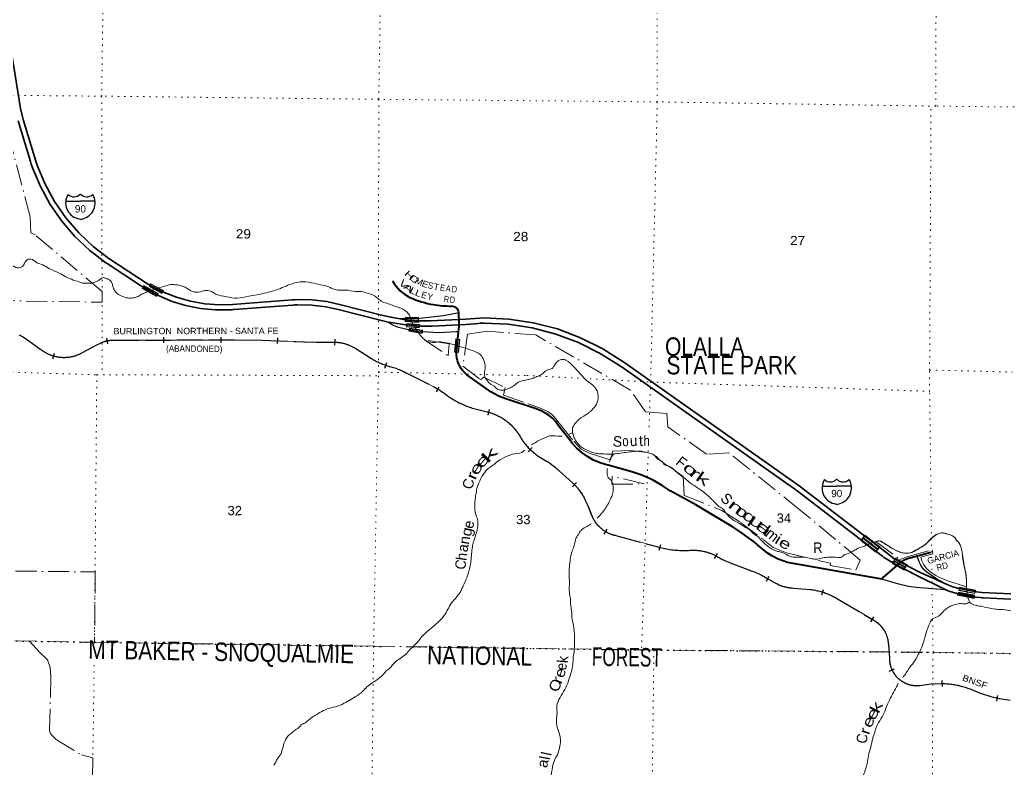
# Model space of a CAD drawing. Header units: feet. Extents: x -252966 to 4, y -183309 to 1368.
# Drawn here: x -174352 to -155585, y -28616 to -14432 of the extents above; entities that cross this region are included whole.
import ezdxf
from ezdxf.enums import TextEntityAlignment as Align

# ---------------------------------------------------------------- set-up
doc = ezdxf.new("R2010")
doc.units = ezdxf.units.FT
doc.header["$LTSCALE"] = 80
doc.header["$PDMODE"] = 32
doc.header["$PDSIZE"] = 40
for name, pattern in [('DOT_DASHED', [7.7, 5, -1.2, 0.3, -1.2]), ('DOTTED', [1.5, 0.3, -1.2]), ('LONG_DASHED', [7.5, 6, -1.5])]:
    doc.linetypes.add(name, pattern=pattern)
for name, color, linetype, lineweight in [('15', 7, 'Continuous', 25), ('18', 7, 'Continuous', 35), ('19', 7, 'Continuous', 25), ('26', 7, 'Continuous', 40), ('27', 7, 'Continuous', 13), ('34', 7, 'Continuous', 13), ('39', 7, 'Continuous', 13), ('41', 7, 'Continuous', 13), ('44', 7, 'DOT_DASHED', 13), ('55', 7, 'Continuous', 13), ('56', 7, 'Continuous', 25), ('6', 7, 'DOTTED', 25), ('61', 7, 'Continuous', 13), ('63', 7, 'Continuous', 25), ('7', 7, 'DOTTED', 13)]:
    doc.layers.add(name, color=color, linetype=linetype, lineweight=lineweight)

msp = doc.modelspace()

# ---------------------------------------------------------------- linework, layer by layer
at = {"layer": '15'}
for p, q in [((-173207.08, -17736.75), (-173204.18, -17733.84)), ((-173201.01, -17736.22), (-173204.44, -17733.84)), ((-173479.79, -17868.22), (-173203.38, -17868.22)), ((-173203.38, -18213.8), (-173267.27, -18195.84)), ((-173203.91, -18214.06), (-173140.28, -18195.32)), ((-158874.41, -23140.43), (-158871.51, -23137.52)), ((-158868.34, -23139.9), (-158871.77, -23137.52)), ((-159147.12, -23271.9), (-158870.71, -23271.9)), ((-158870.71, -23617.48), (-158934.6, -23599.52)), ((-158871.24, -23617.74), (-158807.61, -23599))]:
    msp.add_line(p, q, dxfattribs=at)
for points in [[(-172928.02, -17868.22), (-173203.91, -17868.22), (-173203.38, -17868.22)], [(-158595.35, -23271.9), (-158871.24, -23271.9), (-158870.71, -23271.9)]]:
    msp.add_lwpolyline(points, dxfattribs=at)
for centre, radius, start, end in [((-173177.16, -17903.32), 306.13, 148.44434, 254.43381), ((-173325.76, -17620.72), 165.66, 227.34259, 315.81182), ((-173082.07, -17620.72), 165.66, 224.1884, 312.69415), ((-173230.67, -17903.32), 306.13, 283.08083, 31.62486), ((-158844.49, -23307), 306.13, 148.44436, 254.43378), ((-158993.09, -23024.4), 165.66, 227.34244, 315.81165), ((-158749.4, -23024.4), 165.66, 224.18826, 312.69397), ((-158898, -23307), 306.13, 283.08085, 31.62485)]:
    msp.add_arc(centre, radius, start, end, dxfattribs=at)
at = {"layer": '18'}
for points in [[(-167146.42, -20099.8), (-167324.18, -20068.49), (-167500.63, -20027.29), (-168265.66, -19831.8), (-168536.86, -19770.46), (-168812.98, -19737.81), (-169091.01, -19734.2), (-169145.44, -19736.91), (-169190.07, -19738.16), (-170320.87, -19825), (-170568.75, -19832.86), (-170845.27, -19814.17), (-171118.32, -19766.67), (-171384.91, -19690.9), (-171618.19, -19597.27), (-171645.84, -19586.17), (-171909.15, -19446.32), (-171932.29, -19433.2), (-172663.66, -18954.63), (-172961.84, -18727.43), (-173234.63, -18470.3), (-173479.06, -18186.07), (-173692.43, -17877.85), (-173872.42, -17549.01), (-174017.05, -17203.16), (-174048.45, -17111.55), (-174286.14, -16320.88), (-174293.57, -16296.16), (-174299.6, -16270.88), (-174337.11, -16113.43), (-174547.25, -14814.43)], [(-167369.42, -20160.61), (-167371.92, -20160.03), (-167524.38, -20124.43), (-168267.79, -19934.47), (-168293.97, -19927.78), (-168317.79, -19922.4), (-168553.78, -19869.02), (-168819.51, -19837.6), (-169087.07, -19834.13), (-169117.64, -19835.65), (-169141.81, -19836.85), (-169167.64, -19837.57), (-169184.84, -19838.05), (-170288.21, -19922.79), (-170312.08, -19924.62), (-170338.21, -19926.48), (-170353.47, -19927.57), (-170641.07, -19930.86), (-170927.43, -19904.08), (-171209.43, -19847.5), (-171483.97, -19761.76), (-171723.04, -19658.58), (-171751.63, -19646.24), (-172043.4, -19479.99), (-172695.02, -19053.61), (-172719.77, -19037.42), (-172745.02, -19018.18), (-173026.53, -18803.69), (-173306.94, -18539.38), (-173558.19, -18247.21), (-173777.52, -17930.38), (-173962.53, -17592.36), (-174111.2, -17236.85), (-174134.91, -17167.69), (-174142.77, -17144.77), (-174150.91, -17117.69), (-174383.17, -16345.07)], [(-156792.88, -25239.73), (-157394.6, -24945.9), (-157767.46, -24748.5), (-157953.81, -24636.58), (-157977.41, -24620.14), (-158003.81, -24599.91), (-158158.17, -24481.64), (-159620.41, -23361.21), (-159644.05, -23343.09), (-159670.41, -23324.22), (-159835.74, -23205.83), (-162940.82, -21018.58), (-162965.88, -21000.93), (-162990.82, -20985.03), (-163353.63, -20753.65), (-163765.16, -20548.22), (-164195.91, -20386.94), (-164641.17, -20271.56), (-165096.04, -20203.36), (-165555.55, -20183.07), (-165607.89, -20183.96), (-165630.79, -20184.35), (-165657.89, -20186.35), (-165893.54, -20203.67), (-166540.8, -20236.06), (-166565.15, -20237.12), (-166590.8, -20237.27), (-166756.08, -20238.23), (-167037.41, -20215.33), (-167280.96, -20177.85), (-167321.92, -20171.01), (-167346.46, -20165.98), (-167369.42, -20160.61)], [(-156767.49, -25141.49), (-157331.8, -24885.5), (-157782.6, -24645.46), (-157917.99, -24539.69), (-158096.56, -24402.86), (-159584.59, -23262.67), (-159777.84, -23124.3), (-162907.71, -20919.59), (-163304.34, -20666.64), (-163725.24, -20456.53), (-164165.8, -20291.58), (-164621.18, -20173.58), (-165086.41, -20103.82), (-165556.38, -20083.08), (-165635.48, -20084.43), (-165901.87, -20104), (-166569.08, -20137.21), (-166769.05, -20137.77), (-167006.59, -20124.92), (-167146.42, -20099.8)], [(-155571.25, -25310.34), (-156113.01, -25284.75), (-156221.92, -25273.64), (-156559.75, -25210.64), (-156673.08, -25178.53), (-156674.3, -25178.12), (-156767.49, -25141.49)], [(-155571.94, -25410.53), (-156095.54, -25385.69), (-156119.69, -25384.55), (-156145.54, -25381.89), (-156239.41, -25372.26), (-156592.62, -25302.55), (-156703.17, -25273.91), (-156729.72, -25264.94), (-156792.88, -25239.73)]]:
    msp.add_lwpolyline(points, dxfattribs=at)
at = {"layer": '19'}
for points in [[(-166034.41, -19984.9), (-166059.35, -19989.8), (-166320.2, -20041.14), (-166769.05, -20090.64), (-166813.28, -20098.49), (-167139.53, -20099.87), (-167146.42, -20099.8)], [(-166038.42, -20342.87), (-166063.81, -20345.54), (-166084.49, -20347.71), (-166405.48, -20362.12), (-166726.21, -20342.91), (-166984.87, -20305.81), (-167173, -20263.04), (-167267.91, -20226.85), (-167325.53, -20195.59), (-167369.42, -20160.61)], [(-156767.49, -25141.49), (-156961.54, -25039.87), (-157121.48, -24934.82), (-157166.23, -24900.01), (-157207.09, -24860.72), (-157243.62, -24817.38), (-157275.42, -24770.45), (-157302.14, -24720.45), (-157323.49, -24667.94), (-157339.24, -24613.48), (-157339.56, -24611.94), (-157344.19, -24589.57)], [(-156792.88, -25239.73), (-156825.24, -25236.87), (-157366.65, -25188.91), (-157512.23, -25169.26), (-157697.83, -25126.41), (-157997.71, -25036.99), (-158022.71, -25030.34)]]:
    msp.add_lwpolyline(points, dxfattribs=at)
at = {"layer": '26'}
for points in [[(-166038.42, -20342.87), (-166029.55, -20245.26), (-166025.99, -20143.94), (-166032.52, -20010.72), (-166034.41, -19984.9)], [(-158022.71, -25030.34), (-158047.71, -25025.87), (-158337.82, -24973.96), (-159804.51, -24714.5), (-159872.29, -24694.65), (-159984.4, -24651.41), (-160091.37, -24596.7), (-160192.04, -24531.11), (-160372.63, -24382.63), (-160394.06, -24365.02), (-160422.63, -24341.45), (-160458.36, -24311.98), (-160699.66, -24138.4), (-160835.48, -24045.27), (-161544.26, -23622.08), (-162025.5, -23358.01), (-162179.12, -23259.19), (-162365.82, -23150.09), (-162562.9, -23061.11), (-162757.41, -22996.21), (-163205.22, -22874.21), (-163229.98, -22867.47), (-163255.22, -22859.55), (-163356.6, -22827.77), (-163478.14, -22775.15), (-163593.51, -22710.11), (-163701.46, -22633.37), (-163800.79, -22545.77), (-163890.42, -22448.26), (-163893.95, -22443.98), (-164141.34, -22124.55), (-164153.74, -22106.57), (-164203.24, -22042.88), (-164259.12, -21984.73), (-164320.78, -21932.73), (-164387.53, -21887.46), (-164458.65, -21849.41), (-164533.36, -21819.01), (-164569.59, -21807.43), (-165143.89, -21612.71), (-165260.34, -21569.17), (-165371.6, -21513.7), (-165424.17, -21482.15), (-165878.79, -21160.3), (-165919.7, -21124.3), (-165956.63, -21084.23), (-165989.16, -21040.52), (-166016.95, -20993.65), (-166039.68, -20944.13), (-166057.12, -20892.5), (-166069.06, -20839.34), (-166075.38, -20785.21), (-166076.19, -20735.79), (-166038.42, -20342.87)], [(-158022.71, -25030.34), (-157997.71, -25009.29), (-157764.05, -24806.91), (-157682.97, -24736.68), (-157626.8, -24690.04), (-157589.57, -24667.21), (-157550.16, -24648.41), (-157509, -24633.83), (-157344.19, -24589.57), (-157091.67, -24521.77)]]:
    msp.add_lwpolyline(points, dxfattribs=at)
for centre, radius, start, end in [((-166632.87, -19024.99), 743.89, 208.2472, 243.89856), ((-166208.98, -18040.84), 1814.92, 245.55077, 260.32445), ((-166253.05, -18393.93), 1459.54, 259.70014, 266.37398), ((-165843.8, -12137.63), 7729.2, 266.27942, 267.54392), ((-166253.35, -20335.83), 482.49, 73.97545, 80.65728), ((-166158.86, -19991.28), 125.32, 13.1273, 72.01215), ((-167682.83, -20152.12), 1656.87, 5.7639, 6.56063)]:
    msp.add_arc(centre, radius, start, end, dxfattribs=at)
at = {"layer": '34'}
for p, q in [((-168007.09, -20648.95), (-167699.66, -20844.88)), ((-167029.61, -21123.44), (-166521.71, -21382.06)), ((-165722.9, -21807.69), (-165495.48, -21864.28)), ((-164547.5, -22687.59), (-164370.21, -22794.88)), ((-164187.87, -22931.46), (-163880.93, -23207.19)), ((-163060.28, -24206.01), (-162280, -24417.11)), ((-160890.11, -24723.03), (-160508.05, -24868.89)), ((-160194.61, -25016.01), (-160030.24, -25107.89)), ((-158859.86, -25404.58), (-158151.13, -25822.92)), ((-157885.44, -26338.28), (-157874.74, -26533.17)), ((-157089.23, -27021.15), (-156869.34, -27012.34))]:
    msp.add_line(p, q, dxfattribs=at)
for points in [[(-174351.98, -20409.06), (-174247.92, -20469.4), (-173970.15, -20669.54)], [(-173165.88, -20740.89), (-172891.83, -20594.23), (-172823.22, -20558.62)], [(-172569.08, -20502.64), (-170238.78, -20500.67), (-169760.22, -20505.4), (-168800.98, -20540.82)], [(-159717.16, -25199.44), (-159690.4, -25202), (-159377.91, -25228.38)]]:
    msp.add_lwpolyline(points, dxfattribs=at)
for centre, radius, start, end in [((-172562.76, -21136.21), 633.6, 90.57178, 114.27288), ((-168614.49, -18035.63), 2512.12, 265.74266, 274.33349), ((-168418.42, -21375.14), 834.59, 60.47168, 90.42892), ((-173515.11, -20108.9), 722.06, 230.93557, 298.92509), ((-166945.39, -19631.02), 1429.11, 238.14395, 253.47796), ((-167671.54, -22328.92), 1365.75, 61.96443, 76.46113), ((-167296.76, -22890.22), 1695.66, 53.31395, 62.80133), ((-165288, -20222.14), 1644.11, 232.72599, 254.66161), ((-165728.1, -22825.81), 989.27, 32.22216, 76.3999), ((-163914.46, -21782.3), 1104.66, 207.84846, 235.03615), ((-164981.29, -23800.69), 1176.89, 47.61103, 58.71957), ((-164505.47, -23920.86), 948.36, 23.1378, 48.81038), ((-168048.75, -25550.34), 4848.08, 20.98681, 24.39184), ((-162925.11, -23578.46), 641.94, 201.52439, 257.84452), ((-161767.09, -22667.01), 1823.71, 253.66541, 273.62197), ((-161586.83, -25376.14), 891.44, 59.9966, 94.18492), ((-160372.57, -23306.11), 1508.48, 239.37305, 249.93499), ((-161112.15, -26563.38), 1798.95, 59.33346, 70.37843), ((-159692.24, -24533.1), 666.8, 239.54236, 267.85804), ((-159527.53, -26517.95), 1298.22, 59.04957, 83.38188), ((-158454.24, -26295.05), 561.06, 4.10627, 57.2998), ((-159198.86, -26440.68), 1317.41, 4.45799, 8.10793), ((-157354.67, -26531.61), 520.07, 180.17095, 276.99152), ((-163489.42, 20708.47), 48156.82, 277.3948, 277.63739), ((-156883.92, -28479.77), 1467.51, 66.61706, 89.43085), ((-155326.83, -24966.22), 2375.71, 245.77843, 263.63939)]:
    msp.add_arc(centre, radius, start, end, dxfattribs=at)
at = {"layer": '39'}
for p, q in [((-171933.55, -19586.33), (-171716.01, -19510.96)), ((-171716.01, -19510.96), (-171494.1, -19447.02)), ((-163879.1, -22258.33), (-163944.06, -22287.55)), ((-156413.86, -25210.82), (-156385.68, -25383.14))]:
    msp.add_line(p, q, dxfattribs=at)
msp.add_lwpolyline([(-166955.2, -20068.27), (-166902.86, -20195.64), (-166798.04, -20363.94)], dxfattribs=at)
for points in [[(-174891.92, -17849.49), (-174951.89, -18090.94), (-175078.13, -18350.58), (-175102.16, -18414.98), (-175122.14, -18501.49), (-175122.07, -18561.83), (-175101.9, -18626.17), (-175063.65, -18692.49), (-175007.33, -18758.79), (-174918.82, -18855.21), (-174826.33, -18923.47), (-174760.01, -18953.55), (-174677.6, -18987.62), (-174540.91, -19069.9), (-174468.55, -19103.99), (-174456.49, -19110.01), (-174396.2, -19132.05), (-174362.05, -19132), (-174299.81, -19105.77), (-174227.62, -18995.04), (-174207.55, -18980.94), (-174189.49, -18970.86), (-174143.29, -18966.77), (-174028.7, -19035), (-173914.15, -19079.09), (-173799.57, -19143.29), (-173608.63, -19231.52), (-173477.97, -19303.75), (-173194.59, -19411.97), (-173132.3, -19425.96), (-173118.24, -19425.94), (-173021.82, -19423.8), (-172913.38, -19399.51), (-172859.17, -19373.29), (-172802.98, -19330.97), (-172764.82, -19318.85), (-172686.45, -19344.89), (-172628.14, -19385.04), (-172603.98, -19429.25), (-172583.81, -19497.61), (-172537.5, -19588.06), (-172501.3, -19624.21), (-172408.83, -19676.38), (-172328.45, -19700.4), (-172284.25, -19706.38), (-172211.93, -19704.26), (-172107.51, -19673.95), (-172031.24, -19625.57), (-171962.97, -19599.33), (-171948.91, -19593.27), (-171933.55, -19586.33)], [(-171494.1, -19447.02), (-171370.61, -19455.54), (-171217.31, -19502.38), (-171076.79, -19583.29), (-170936.27, -19587.55), (-170846.85, -19562), (-170736.13, -19574.77), (-170668, -19613.09), (-170629.68, -19638.64)], [(-170629.68, -19638.64), (-170438.06, -19681.22), (-170233.66, -19706.77), (-170012.24, -19672.71), (-169714.16, -19613.09), (-169450.15, -19536.44), (-169306.6, -19477.29)], [(-169306.6, -19477.29), (-169038.4, -19400.16), (-168829.46, -19415.96), (-168652.64, -19453.93), (-168497.92, -19493.95), (-168399.43, -19538.06), (-168304.99, -19558.04), (-168204.56, -19553.88), (-168176.43, -19553.84), (-167991.59, -19579.73), (-167875.08, -19583.59), (-167788.67, -19607.61), (-167619.85, -19671.74), (-167547.46, -19731.98), (-167457, -19788.17)], [(-167457, -19788.17), (-167342.46, -19822.2), (-167282.16, -19848.27), (-167087.22, -19918.39), (-166970.57, -20030.87), (-166955.2, -20068.27)], [(-166798.04, -20363.94), (-166785.33, -20382.6), (-166706.88, -20473), (-166644.55, -20517.16), (-166598.33, -20533.19), (-166463.73, -20543.06), (-166423.56, -20536.97), (-166401.47, -20536.94), (-166345.21, -20540.88), (-166025.42, -20619.49)], [(-166025.42, -20619.49), (-166011.65, -20622.88), (-165858.92, -20672.96), (-165690.11, -20735.07), (-165619.74, -20783.25), (-165589.56, -20825.45), (-165537.17, -20954.1), (-165535.06, -21038.57), (-165542.9, -21195.47), (-165522.77, -21235.67), (-165496.62, -21265.8), (-165482.53, -21283.89), (-165430.24, -21336.11), (-165382, -21360.18), (-165293.52, -21436.49), (-165241.27, -21452.5), (-165179, -21450.41), (-165060.54, -21405.99), (-164986.26, -21361.64), (-164920.04, -21311.26), (-164859.81, -21281.01), (-164630.87, -21228.4), (-164552.57, -21194.09), (-164458.21, -21147.7), (-164402.02, -21099.35), (-164309.67, -21052.96), (-164261.48, -21038.82), (-164245.44, -21016.67), (-164231.4, -20994.52), (-164151.17, -20897.87), (-164092.94, -20871.64), (-164020.63, -20873.55), (-164004.55, -20881.57), (-163853.73, -21008.08), (-163737.06, -21136.64), (-163594.26, -21281.26), (-163493.73, -21357.55), (-163413.25, -21464.04), (-163403.17, -21488.17), (-163395.03, -21578.67), (-163394.99, -21610.85), (-163441.03, -21745.67), (-163509.23, -21824.21), (-163527.29, -21844.35), (-163571.43, -21882.63), (-163754.09, -22003.56), (-163816.28, -22072.03), (-163872.42, -22152.57), (-163880.38, -22216.94), (-163852.11, -22339.59), (-163819.88, -22407.93), (-163781.66, -22456.15), (-163713.27, -22526.46), (-163634.87, -22576.63), (-163451.99, -22642.75), (-163377.64, -22656.73), (-163339.48, -22658.69), (-163130.56, -22662.42), (-162865.43, -22629.87), (-162592.26, -22609.37), (-162556.1, -22611.34), (-162405.4, -22647.33), (-162357.16, -22665.37), (-162212.38, -22789.87), (-162186.25, -22799.89), (-162152.05, -22846.1), (-162041.5, -22898.24), (-161953.03, -22960.47), (-161882.65, -23022.73), (-161780.11, -23097.01), (-161701.68, -23165.28), (-161420.21, -23362), (-161396.09, -23380.07), (-161313.64, -23450.36), (-161168.83, -23592.96), (-161080.35, -23669.27), (-161038.14, -23693.35), (-160989.85, -23751.61), (-160841.02, -23906.28), (-160698.29, -23990.56), (-160621.89, -24042.75), (-160529.42, -24092.9), (-160469.09, -24153.16), (-160362.53, -24227.43)], [(-164074.92, -22322.45), (-164117.29, -22323.87), (-164282.02, -22316.05), (-164336.25, -22324.17), (-164384.43, -22346.37), (-164466.75, -22382.68), (-164657.22, -22490.38)], [(-164788.08, -22590.7), (-164842.09, -22630.6), (-165016.81, -22667.05), (-165207.55, -22747.77), (-165301.9, -22804.22), (-165388.19, -22874.74), (-165456.43, -22923.1), (-165652.95, -23206.98), (-165696.96, -23353.87), (-165700.95, -23378.01), (-165718.91, -23478.6), (-165696.36, -23850.67), (-165686.28, -23878.82), (-165672.09, -23981.38), (-165676.01, -24057.81), (-165714, -24206.71), (-165752.03, -24319.39), (-165776.01, -24420), (-165803.81, -24691.57), (-165855.75, -24924.96), (-165893.78, -25033.62), (-165945.87, -25148.34), (-165959.9, -25178.53), (-166028.04, -25309.36), (-166170.45, -25484.55), (-166312.78, -25724.1), (-166380.98, -25804.65), (-166487.33, -25905.36), (-166637.84, -26028.27), (-166726.12, -26114.88), (-166848.48, -26259.86), (-166948.8, -26356.55), (-167021.02, -26439.11), (-167217.7, -26590.24), (-167289.93, -26658.73), (-167348.1, -26727.19), (-167414.33, -26779.58), (-167468.49, -26840), (-167594.91, -26948.79), (-167625.02, -26966.93), (-167817.68, -27120.06), (-167855.8, -27160.34), (-167988.26, -27259.08), (-168235.17, -27402.23), (-168329.54, -27440.58), (-168496.21, -27483.05), (-168594.59, -27525.42), (-168733.11, -27602.05), (-168881.63, -27704.83), (-168953.88, -27759.24), (-168996.04, -27779.41), (-169080.32, -27859.98), (-169134.51, -27892.24), (-169205.68, -27952.18), (-169266.96, -28005.06), (-169385.13, -28286.81), (-169441.24, -28401.54), (-169477.34, -28445.84), (-169493.37, -28484.08), (-169540.22, -28555.57)], [(-163180.74, -22806.62), (-163146.85, -22735.78), (-163128.49, -22696.76), (-163104.39, -22664.62)], [(-163217.81, -22937.47), (-163224.53, -23020.57), (-163216.43, -23072.85), (-163176.18, -23133.14), (-163150.05, -23153.22), (-163127.9, -23193.41), (-163105.68, -23297.97), (-163109.63, -23350.27), (-163113.59, -23396.54), (-163145.62, -23487.09), (-163261.87, -23702.47), (-163334.07, -23797.11), (-163408.63, -23878.46)], [(-163522.06, -23981.65), (-163576.87, -24018.69), (-163685.27, -24079.18), (-163743.44, -24143.63), (-163775.52, -24199.99), (-163789.56, -24216.1), (-163819.61, -24282.52), (-163861.6, -24437.45), (-163899.64, -24544.1), (-163925.57, -24699.01), (-163943.33, -24958.5), (-163937.15, -25081.19), (-163936.9, -25292.38), (-163918.69, -25400.97), (-163914.54, -25505.55), (-163898.32, -25628.22), (-163884.06, -25791.12), (-163851.72, -25958.02), (-163843.5, -26104.84), (-163843.48, -26118.92), (-163845.18, -26374.36), (-163865.1, -26513.17), (-163872.97, -26649.96), (-163938.94, -26915.55), (-164005.02, -27084.59), (-164167.36, -27394.57), (-164177.33, -27450.9), (-164173.25, -27503.19), (-164185.03, -27728.48), (-164158.73, -27877.28), (-164114.37, -28013.99), (-164108.2, -28130.64), (-164132.15, -28263.42), (-164182.21, -28392.22), (-164192.23, -28408.32), (-164242.3, -28533.1), (-164280.2, -28756.41), (-164300.04, -28961.6), (-164314.05, -29003.86), (-164325.51, -29030.58), (-164331.94, -29158.75), (-164361.78, -29396.14), (-164329.37, -29619.35), (-164313.1, -29776.21), (-164290.86, -29898.88), (-164278.6, -30067.81), (-164278.15, -30437.9), (-164308.04, -30635.06), (-164314.04, -30655.18), (-164368.09, -30812.14), (-164448.23, -30983.22), (-164528.39, -31144.24), (-164716.97, -31341.61), (-164753.1, -31369.82), (-165032.03, -31609.56), (-165262.85, -31764.75), (-165357.21, -31815.17), (-165497.71, -31907.89), (-165688.42, -32008.72), (-165725.22, -32012.12)], [(-158138.31, -24326.89), (-158077.29, -24307.87), (-157989.85, -24343.44), (-157794.82, -24465.18), (-157607.95, -24538.52), (-157446.72, -24523.85), (-157294.83, -24440.39), (-157234.61, -24408.13), (-157174.4, -24359.77), (-157088.14, -24263.11), (-157011.88, -24204.67), (-156957.67, -24176.44), (-156935.59, -24168.36), (-156893.41, -24158.25), (-156825.11, -24164.19), (-156750.76, -24184.2), (-156644.23, -24236.34), (-156589.9, -24310.69), (-156571.8, -24324.74), (-156503.31, -24487.57), (-156452.7, -24807.3), (-156432.51, -24887.73), (-156412.77, -25170.58), (-156413.86, -25210.82)], [(-160362.53, -24227.43), (-160157.39, -24424.26), (-160058.89, -24482.45), (-159988.55, -24506.49), (-159966.45, -24510.48), (-159900.14, -24530.5), (-159751.4, -24602.7), (-159644.91, -24618.65), (-159496.26, -24616.43), (-159448.04, -24622.4), (-159241.1, -24652.28), (-159104.54, -24623.93), (-158988.04, -24615.72), (-158805.23, -24623.51), (-158791.16, -24623.5), (-158747.01, -24587.23), (-158620.52, -24536.77), (-158548.26, -24494.43), (-158532.2, -24486.36), (-158455.92, -24440), (-158361.54, -24413.72), (-158324.95, -24396.75)], [(-158324.95, -24396.75), (-158231.04, -24353.2), (-158138.31, -24326.89)], [(-156355.25, -25468.21), (-156427.75, -25499.17), (-156512.12, -25497.28), (-156626.6, -25511.52), (-156700.9, -25537.77), (-156789.22, -25592.2), (-156885.53, -25680.83), (-156941.71, -25735.22), (-157058.16, -25785.66), (-157102.27, -25854.11), (-157146.33, -25960.77), (-157262.4, -26322.98), (-157326.52, -26461.85), (-157424.75, -26626.92), (-157480.91, -26695.38), (-157605.23, -26876.58), (-157626.54, -26899.62)], [(-156385.68, -25383.14), (-156363.52, -25450.81), (-156275.05, -25519.08), (-156226.83, -25533.09), (-156200.71, -25537.07), (-155937.49, -25589), (-155812.92, -25606.93), (-155716.5, -25608.81), (-155573.67, -25633.61)], [(-157704.98, -27006.92), (-157851.82, -27283.21), (-157927.96, -27446.24), (-157974.01, -27569), (-158132.34, -27864.88), (-158149.97, -27926.82), (-158188.37, -28045.98), (-158228.34, -28219.02), (-158272.34, -28373.95), (-158294.25, -28524.83), (-158320.25, -28623.43), (-158406.34, -28856.86), (-158512.52, -29094.35), (-158524.55, -29112.47), (-158618.79, -29253.4), (-158747.05, -29498.96), (-158895.3, -29829.03), (-158953.43, -29931.69), (-158981.44, -30024.25), (-159001.46, -30084.62), (-159025.26, -30334.06), (-159023.06, -30492.95), (-159032.97, -30599.57), (-159102.98, -30847.06), (-159130.93, -30983.87), (-159166.71, -31301.72), (-159164.55, -31424.41), (-159144.12, -31705.97), (-159099.65, -31927.16), (-159103.51, -32055.89), (-159105.48, -32090.08), (-159103.24, -32277.14), (-159089.07, -32373.66), (-159085.03, -32385.72)]]:
    msp.add_spline(points, degree=3, dxfattribs=at)
at = {"layer": '44'}
for points in [[(-174759.02, -15862.14), (-175440.46, -15854.85), (-175463.34, -19740.89), (-172793.43, -19785.67), (-172794.34, -19579.42), (-174064.03, -18504.56), (-174142.3, -18467.7), (-174158.1, -18165.09)], [(-165866.63, -20390.26), (-165955.88, -20994.64), (-165619.5, -21255.18), (-165556.68, -21205.21), (-165155.36, -21403.7), (-165186.69, -21548.68), (-164691.85, -21718.88), (-164475.66, -21795.88), (-164343.75, -21854.54), (-164275.96, -21904.04), (-164228.32, -21957.21), (-164129.39, -22078.21), (-163855.49, -22419.21), (-163712.58, -22569.54), (-163562.35, -22646.54), (-163171.2, -22771.21), (-163134.95, -22690.67), (-163118.06, -22604.37), (-162782.79, -22593.36), (-162465.45, -22629.57), (-162375.67, -22660.74), (-162289.95, -22707.04), (-162234.59, -22767.07), (-162142.99, -22844.07), (-162117.34, -22858.74), (-161996.41, -22932.07), (-161891.98, -23009.07), (-161784.28, -23088.37), (-161763.06, -23446.66), (-161046.2, -23734.12), (-160695.08, -23957.36), (-160266.36, -24280.02), (-160079.48, -24434.02), (-159822.99, -24536.69), (-158989.31, -24730.95), (-158994.86, -24775.02), (-158508.92, -24861.43), (-158424.89, -24672.46), (-159561.67, -23726.57), (-160916.89, -22635.93), (-161340.09, -22663.16), (-162069.29, -22147.73), (-162091.5, -21893.46), (-162496.12, -21862.34), (-162790.99, -21442.77), (-164573.63, -20405.55), (-165489.55, -20334.47)], [(-166232.35, -20801.08), (-166217.99, -20574.9), (-166683.35, -20496.07)], [(-163127.23, -23081.03), (-163133.1, -23235.2), (-162520.72, -23227.47)]]:
    msp.add_lwpolyline(points, close=True, dxfattribs=at)
for points in [[(-156413.16, -25179.28), (-156414.08, -25078.91), (-156414.53, -25065.61), (-156424.38, -24932.69), (-156455.07, -24792.46), (-156464.69, -24737), (-156465.61, -24731.04), (-156503.16, -24489.95), (-156526.98, -24397.36), (-156566.37, -24333.2), (-156596.6, -24297.45), (-156636.91, -24243.36), (-156679.51, -24214.03), (-156747.76, -24184.69), (-156867.76, -24155.36), (-156938.3, -24168.19), (-157005.3, -24204.64), (-157066.55, -24247.02), (-157186.55, -24368.93), (-157207.63, -24384.52), (-157237.85, -24408.35), (-157344.12, -24468.85), (-157366.11, -24479.85), (-157451.3, -24524.76), (-157506.26, -24543.1), (-157554.81, -24544.01), (-157598.32, -24538.51), (-157662.45, -24522.01), (-157745.81, -24488.1), (-157834.67, -24440.43), (-158036.67, -24314.85), (-158068.27, -24306.6), (-158128.27, -24322.18), (-157677.57, -24659.52), (-157516.34, -24600.85), (-157061.97, -24476.18), (-157050.98, -24553.18), (-157279.54, -24618.76), (-157257.55, -24682.92), (-157227.32, -24748.01), (-157171.9, -24828.18), (-157126.55, -24871.76), (-157079.83, -24907.51), (-156992.35, -24963.85), (-156905.78, -25006.51), (-156764.7, -25065.18), (-156413.62, -25180.2)], [(-178141.36, -26134.92), (-178127.61, -24844.24), (-172921.52, -24895.57), (-172937.09, -26229.64)], [(-186691.98, -25938.42), (-183455.43, -26016.97), (-178142, -26140.32), (-172937.09, -26229.64), (-167647.83, -26304.76), (-162569.49, -26374.13), (-157047.24, -26418.75), (-155579.03, -26440.68)], [(-174169.11, -26208.5), (-173981.92, -26416.69), (-173829.95, -26560.96), (-173775.55, -26708.78), (-173761.87, -26874.03), (-173787.83, -27892.28), (-173773.72, -27951.82), (-173744.4, -27992.16), (-173664.32, -28070.64), (-173183.18, -28364.48), (-172966.63, -28417.5), (-172973.96, -28874.02)]]:
    msp.add_lwpolyline(points, dxfattribs=at)
at = {"layer": '55'}
for p, q in [((-172034.12, -19523.04), (-172002.09, -19469.56)), ((-172002.09, -19469.56), (-171733.28, -19616.67)), ((-171897.92, -19488.24), (-171867.94, -19434.57)), ((-171897.92, -19488.24), (-171657.99, -19616.79)), ((-171867.94, -19434.57), (-171630.03, -19560.75)), ((-172034.12, -19523.04), (-171762.29, -19677.08)), ((-171733.28, -19616.67), (-171762.29, -19677.08)), ((-171630.03, -19560.75), (-171657.99, -19616.79)), ((-167047.39, -20149.86), (-167041.64, -20065.26)), ((-167041.64, -20065.26), (-166794.05, -20073.52)), ((-166794.05, -20073.52), (-166793.31, -20166.41)), ((-166793.31, -20166.41), (-167047.39, -20149.86)), ((-167026.56, -20249.1), (-167020.32, -20188.2)), ((-166781.49, -20267.09), (-167026.56, -20249.1)), ((-167020.32, -20188.2), (-166779.1, -20204.69)), ((-166779.1, -20204.69), (-166781.49, -20267.09)), ((-158374.87, -24251.89), (-158092.11, -24471.37)), ((-157788.41, -24690.09), (-157567.65, -24807.37)), ((-156581.46, -25339.12), (-156567.6, -25280.73)), ((-156568.76, -25281.27), (-156568.76, -25280.51)), ((-156567.6, -25280.73), (-156260.55, -25339.58)), ((-156559.83, -25245.63), (-156545.44, -25184.77)), ((-156559.83, -25245.63), (-156251.96, -25305.7)), ((-156545.44, -25184.77), (-156242.74, -25242.47)), ((-156242.74, -25242.47), (-156251.96, -25305.7)), ((-156581.46, -25339.12), (-156268.97, -25399.47)), ((-156260.55, -25339.58), (-156268.97, -25399.47))]:
    msp.add_line(p, q, dxfattribs=at)
for points in [[(-171999.17, -19480.27), (-171743.77, -19620.04), (-171765.79, -19665.89), (-172023.04, -19520.11)], [(-171886.96, -19485.03), (-171864.76, -19445.3), (-171640.66, -19564.15), (-171661.46, -19605.84)], [(-166801.98, -20081.25), (-167034.17, -20073.51), (-167038.86, -20142.39), (-166801.37, -20157.86)], [(-167013.15, -20196.71), (-166787.39, -20212.14), (-166789.16, -20258.5), (-167017.76, -20241.72)], [(-158336.55, -24202.52), (-158053.79, -24422), (-158130.43, -24520.74), (-158413.19, -24301.26)], [(-158401.96, -24299.84), (-158373.45, -24263.11), (-158103.32, -24472.78), (-158131.84, -24509.52)], [(-158363.64, -24250.47), (-158335.13, -24213.73), (-158065.01, -24423.41), (-158093.52, -24460.15)], [(-157759.1, -24634.9), (-157538.3, -24752.19), (-157596.97, -24862.58), (-157817.74, -24745.28)], [(-157806.92, -24741.96), (-157785.1, -24700.9), (-157578.45, -24810.68), (-157600.28, -24851.75)], [(-157777.59, -24686.77), (-157755.78, -24645.72), (-157549.13, -24755.5), (-157570.94, -24796.56)], [(-156561.58, -25290.02), (-156269.53, -25346), (-156275.72, -25390.01), (-156571.74, -25332.84)], [(-156550.12, -25239.36), (-156539.41, -25194.05), (-156251.75, -25248.89), (-156258.66, -25296.23)]]:
    msp.add_lwpolyline(points, close=True, dxfattribs=at)
msp.add_point((-157801.3, -24714.38), dxfattribs=at)
at = {"layer": '56', "lineweight": 13}
for p, q in [((-166978.35, -20329.86), (-166967.07, -20276.84)), ((-166723.52, -20315.68), (-166730.31, -20372.47))]:
    msp.add_line(p, q, dxfattribs=at)
at = {"layer": '56'}
for p, q in [((-166978.35, -20329.86), (-166730.31, -20372.47)), ((-166967.07, -20276.84), (-166723.52, -20315.68))]:
    msp.add_line(p, q, dxfattribs=at)
msp.add_lwpolyline([(-166732.37, -20322.37), (-166960.82, -20285.94), (-166968.79, -20323.39), (-166737.25, -20363.17)], close=True, dxfattribs=at)
at = {"layer": '6'}
for p, q in [((-167647.83, -26304.76), (-167450.4, -26307.46)), ((-166907.68, -26314.87), (-162569.49, -26374.13)), ((-162569.49, -26374.13), (-162560.49, -26374.12))]:
    msp.add_line(p, q, dxfattribs=at)
for points in [[(-186691.98, -25937.63), (-183455.43, -26016.97), (-178142, -26140.32), (-172937.09, -26229.64), (-167647.83, -26304.76)], [(-162569.49, -26374.13), (-157047.24, -26418.75), (-155579.03, -26440.68)]]:
    msp.add_lwpolyline(points, dxfattribs=at)
at = {"layer": '61'}
for p, q in [((-166112.99, -20729.58), (-166088.28, -20480.81)), ((-166088.28, -20480.81), (-166013.64, -20488.22))]:
    msp.add_line(p, q, dxfattribs=at)
msp.add_lwpolyline([(-166013.64, -20488.22), (-166038.36, -20737), (-166112.99, -20729.58)], dxfattribs=at)
msp.add_lwpolyline([(-166022.39, -20495.39), (-166081.1, -20489.56), (-166104.23, -20722.4), (-166045.53, -20728.24)], close=True, dxfattribs=at)
at = {"layer": '63'}
for p, q in [((-171622, -20555.34), (-171622.09, -20444.73)), ((-170536.21, -20557.03), (-170536.3, -20446.42)), ((-172681.82, -20571.15), (-172704.47, -20462.88)), ((-169466.25, -20569.79), (-169462.16, -20459.26)), ((-168382.21, -20597.51), (-168376.49, -20487.05)), ((-173723.31, -20855.96), (-173693.55, -20749.43)), ((-167432.16, -21031.47), (-167395.55, -20927.09)), ((-166458.8, -21481.05), (-166402.71, -21385.72)), ((-165478.79, -21923.92), (-165449.1, -21817.37)), ((-164716.77, -22621.15), (-164640.54, -22541)), ((-163878.01, -23282.9), (-163800.54, -23203.95)), ((-163277.58, -24181), (-163220.94, -24085.99)), ((-162235.3, -24484.94), (-162206.64, -24378.11)), ((-161185.66, -24643.44), (-161133.12, -24546.1)), ((-160205.18, -25071.39), (-160151.21, -24974.84)), ((-159155.1, -25333.01), (-159122.18, -25227.42)), ((-158227.28, -25840.1), (-158171.05, -25744.84)), ((-157875.26, -26778.49), (-157775.15, -26731.46)), ((-156868.83, -27065.86), (-156873.26, -26955.34)), ((-155838.93, -27343.61), (-155816.52, -27235.29))]:
    msp.add_line(p, q, dxfattribs=at)
at = {"layer": '63', "linetype": 'LONG_DASHED'}
for points in [[(-174360.98, -20403.36), (-174351.45, -20408.1), (-174247.32, -20468.48), (-173969.48, -20668.67), (-173959.73, -20676.43), (-173949.79, -20684.13), (-173939.64, -20691.61), (-173929.4, -20698.97), (-173919.04, -20706.09), (-173908.59, -20713.08), (-173897.95, -20719.8), (-173887.22, -20726.4), (-173876.43, -20732.79), (-173865.5, -20739.02), (-173854.44, -20745.02), (-173843.23, -20750.86), (-173832.02, -20756.53), (-173820.64, -20761.93), (-173809.2, -20767.13), (-173797.65, -20772.21), (-173786.1, -20777.03), (-173774.32, -20781.64), (-173762.56, -20786.09), (-173750.71, -20790.25)], [(-173750.71, -20790.25), (-173738.82, -20794.31), (-173726.76, -20798.1), (-173714.74, -20801.68), (-173702.66, -20805.05), (-173690.43, -20808.26), (-173678.21, -20811.14), (-173665.95, -20813.93), (-173653.62, -20816.42), (-173641.2, -20818.78), (-173628.85, -20820.85), (-173616.38, -20822.7), (-173603.92, -20824.37), (-173591.41, -20825.86), (-173578.9, -20827.02), (-173566.3, -20828.05), (-173553.76, -20828.86), (-173541.18, -20829.41), (-173528.65, -20829.73), (-173516.05, -20829.85), (-173503.47, -20829.82), (-173490.9, -20829.47), (-173478.33, -20828.95), (-173465.75, -20828.17), (-173453.17, -20827.23), (-173440.67, -20826), (-173428.17, -20824.61), (-173415.72, -20823.01), (-173403.25, -20821.14), (-173390.87, -20819.08), (-173378.44, -20816.82), (-173366.15, -20814.32), (-173353.81, -20811.61), (-173341.61, -20808.66), (-173329.41, -20805.54), (-173317.32, -20802.24), (-173305.2, -20798.67), (-173293.22, -20794.86), (-173281.31, -20790.91), (-173269.39, -20786.71), (-173257.63, -20782.35), (-173245.91, -20777.77), (-173234.26, -20772.9), (-173222.76, -20767.94), (-173211.29, -20762.76), (-173199.9, -20757.29), (-173188.64, -20751.72), (-173177.48, -20745.97), (-173166.4, -20739.93), (-172892.34, -20593.26), (-172823.69, -20557.63), (-172816.54, -20554.48), (-172806.38, -20550.12), (-172796.13, -20545.96), (-172785.76, -20541.98), (-172775.39, -20538.2), (-172764.89, -20534.54), (-172754.39, -20531.14), (-172743.76, -20527.85), (-172733.12, -20524.83), (-172722.42, -20521.93), (-172711.72, -20519.22), (-172700.89, -20516.7), (-172690.06, -20514.43), (-172679.24, -20512.29), (-172668.27, -20510.34), (-172657.37, -20508.59), (-172646.41, -20507.01), (-172635.37, -20505.7), (-172624.4, -20504.51), (-172613.37, -20503.51), (-172602.27, -20502.77), (-172591.24, -20502.15), (-172580.19, -20501.72), (-172569.08, -20501.55), (-170238.77, -20499.57), (-169760.19, -20504.31), (-168800.91, -20539.73), (-168772.9, -20537.61), (-168729.16, -20540.09), (-168680.96, -20541.22), (-168636.73, -20541.22), (-168597.84, -20543.93), (-168553.83, -20543.12), (-168509.98, -20541.9), (-168466.32, -20539.85), (-168424.7, -20539.47), (-168410.72, -20539.51), (-168396.13, -20539.7), (-168381.57, -20540.27), (-168367.01, -20541.02), (-168352.43, -20542.08), (-168337.86, -20543.31), (-168323.38, -20544.88), (-168308.92, -20546.64), (-168294.5, -20548.67), (-168280.06, -20550.98), (-168265.74, -20553.52), (-168251.38, -20556.29), (-168237.16, -20559.34), (-168222.89, -20562.63)], [(-168222.89, -20562.63), (-168208.77, -20566.2), (-168194.67, -20569.96), (-168180.69, -20573.94), (-168166.69, -20578.22), (-168152.86, -20582.79), (-168139.11, -20587.51), (-168125.34, -20592.52), (-168111.76, -20597.72), (-168098.23, -20603.17), (-168084.79, -20608.96), (-168071.52, -20614.84), (-168058.29, -20620.99), (-168045.15, -20627.47), (-168032.17, -20634.06), (-168019.31, -20640.86), (-168006.52, -20648.01), (-167699.07, -20843.95), (-167677.77, -20857.02), (-167656.29, -20869.53), (-167634.58, -20881.67), (-167612.6, -20893.64), (-167590.45, -20905.06), (-167568.17, -20916.04), (-167545.64, -20926.85), (-167522.92, -20937.1), (-167500.11, -20946.91), (-167476.94, -20956.43), (-167453.78, -20965.44), (-167430.48, -20974.2), (-167406.87, -20982.48), (-167383.29, -20990.25), (-167359.46, -20997.64), (-167351.51, -21000.07), (-167340.01, -21002.9), (-167316.99, -21008.81), (-167293.91, -21015.21), (-167271.1, -21022.09), (-167248.42, -21029.22), (-167225.68, -21036.83), (-167203.26, -21044.75), (-167180.91, -21053.09), (-167158.69, -21061.98), (-167136.74, -21071.03), (-167114.84, -21080.53), (-167093.09, -21090.56), (-167071.58, -21100.78), (-167050.26, -21111.36), (-167029.1, -21122.47), (-166521.2, -21381.09), (-166494.87, -21394.81), (-166469, -21409.06), (-166443.36, -21423.76), (-166417.73, -21438.84), (-166392.55, -21454.46), (-166367.76, -21470.43), (-166342.98, -21486.79), (-166318.65, -21503.69), (-166294.72, -21520.95), (-166283.06, -21529.56), (-166261.62, -21545.66), (-166238.29, -21562.46), (-166214.82, -21578.77), (-166190.96, -21594.86), (-166166.92, -21610.32), (-166142.47, -21625.53), (-166117.85, -21640.13), (-166092.98, -21654.45), (-166067.99, -21668.29), (-166042.54, -21681.74), (-166016.93, -21694.56), (-165991.22, -21707.06), (-165965.07, -21719.17), (-165938.95, -21730.77), (-165912.54, -21741.93), (-165885.8, -21752.5), (-165859.12, -21762.71), (-165832.16, -21772.5), (-165804.87, -21781.69), (-165777.63, -21790.52), (-165750.29, -21798.87), (-165722.61, -21806.63), (-165495.21, -21863.22), (-165492.28, -21863.93), (-165475.44, -21868.18), (-165458.83, -21872.81), (-165442.25, -21877.57), (-165425.75, -21882.75), (-165409.24, -21888.15), (-165393.01, -21893.84), (-165376.78, -21899.89), (-165360.68, -21906.12), (-165344.64, -21912.64), (-165328.82, -21919.53), (-165312.99, -21926.64), (-165297.35, -21933.99), (-165281.85, -21941.67), (-165266.56, -21949.59), (-165251.33, -21957.78), (-165236.21, -21966.17), (-165221.32, -21974.93)], [(-165221.32, -21974.93), (-165206.55, -21983.88), (-165191.92, -21993.16), (-165177.41, -22002.62), (-165163.18, -22012.38), (-165149.06, -22022.33), (-165135.15, -22032.53), (-165121.38, -22043.05), (-165107.86, -22053.73), (-165094.4, -22064.68), (-165081.28, -22075.84), (-165068.21, -22087.28), (-165055.49, -22098.92), (-165042.88, -22110.76), (-165030.52, -22122.75), (-165018.31, -22135.08), (-165006.42, -22147.6), (-164994.71, -22160.25), (-164983.15, -22173.21), (-164971.89, -22186.24), (-164960.82, -22199.52), (-164950.05, -22213.1), (-164939.49, -22226.7), (-164929.13, -22240.54), (-164919.05, -22254.67), (-164909.19, -22268.82), (-164899.57, -22283.14), (-164890.23, -22297.78), (-164888.53, -22300.99), (-164879.34, -22317.92), (-164869.8, -22334.7), (-164860.04, -22351.36), (-164849.93, -22367.71), (-164839.61, -22383.96), (-164829, -22399.99), (-164818.03, -22415.87), (-164806.86, -22431.5), (-164795.4, -22447.05), (-164783.67, -22462.26), (-164771.64, -22477.4), (-164759.35, -22492.19), (-164746.85, -22506.85), (-164734.16, -22521.25), (-164721.1, -22535.5), (-164707.79, -22549.39), (-164694.35, -22563.1), (-164680.53, -22576.66), (-164666.62, -22589.89), (-164652.43, -22602.91), (-164637.89, -22615.63), (-164623.33, -22628.11), (-164608.47, -22640.38), (-164593.28, -22652.35), (-164578.04, -22664.08), (-164562.63, -22675.53), (-164546.89, -22686.67), (-164369.63, -22793.95), (-164352.08, -22804.74), (-164334.86, -22815.9), (-164317.84, -22827.35), (-164300.83, -22839.06), (-164284.16, -22851.11), (-164267.79, -22863.4), (-164251.43, -22875.95), (-164235.43, -22888.85), (-164219.7, -22901.99), (-164204.06, -22915.49), (-164188.8, -22929.16), (-164187.13, -22930.64), (-163880.19, -23206.37), (-163867.76, -23217.38), (-163855.64, -23228.61), (-163843.71, -23240.07), (-163831.83, -23251.73), (-163820.27, -23263.61), (-163808.98, -23275.64), (-163797.74, -23287.87), (-163786.81, -23300.34), (-163776.14, -23312.95), (-163765.6, -23325.84), (-163755.38, -23338.81), (-163745.29, -23351.93), (-163735.44, -23365.34), (-163725.93, -23378.84), (-163716.61, -23392.55), (-163707.48, -23406.34), (-163698.61, -23420.42), (-163690, -23434.51), (-163681.64, -23448.9), (-163673.54, -23463.29), (-163665.64, -23477.9), (-163658.07, -23492.61), (-163650.76, -23507.47), (-163643.64, -23522.39), (-163636.84, -23537.55), (-163632.39, -23547.77), (-163597.79, -23625.25), (-163565.15, -23703.1), (-163533.84, -23781.54), (-163521.25, -23813.59), (-163519.91, -23816.92)], [(-163519.91, -23816.92), (-163515.71, -23827.27), (-163511.24, -23837.54), (-163506.61, -23847.72), (-163501.84, -23857.86), (-163496.91, -23867.84), (-163491.72, -23877.8), (-163486.43, -23887.65), (-163480.92, -23897.37), (-163475.33, -23907.03), (-163469.47, -23916.61), (-163463.5, -23926.03), (-163457.37, -23935.35), (-163451.05, -23944.65), (-163444.55, -23953.71), (-163437.97, -23962.74), (-163431.17, -23971.61), (-163424.22, -23980.45), (-163417.15, -23989.05), (-163409.87, -23997.57), (-163402.5, -24005.97), (-163394.99, -24014.28), (-163387.29, -24022.35), (-163379.45, -24030.4), (-163371.51, -24038.28), (-163363.4, -24045.98), (-163355.2, -24053.52), (-163346.83, -24060.97), (-163338.39, -24068.29), (-163329.75, -24075.39), (-163321.04, -24082.38), (-163312.15, -24089.22), (-163303.17, -24095.94), (-163294.08, -24102.42), (-163284.9, -24108.79), (-163275.61, -24114.98), (-163266.16, -24121.01), (-163256.66, -24126.86), (-163247.02, -24132.61), (-163237.33, -24138.1), (-163227.48, -24143.5), (-163217.57, -24148.66), (-163207.58, -24153.69), (-163197.55, -24158.54), (-163187.35, -24163.23), (-163177.09, -24167.66), (-163166.81, -24171.98), (-163156.37, -24176.13), (-163145.93, -24180.08), (-163135.42, -24183.86), (-163124.77, -24187.39), (-163114.16, -24190.79), (-163103.45, -24194.02), (-163092.62, -24197), (-163081.82, -24199.86), (-163071, -24202.51), (-163060.01, -24204.95), (-162279.7, -24416.05), (-162250.47, -24424.34), (-162219.63, -24432.62), (-162188.84, -24440.16), (-162157.71, -24447.33), (-162126.62, -24453.76), (-162095.37, -24459.81), (-162064.15, -24465.33), (-162032.62, -24470.27), (-162001.13, -24474.48), (-161969.65, -24478.34), (-161937.85, -24481.62), (-161906.26, -24484.37), (-161874.53, -24486.57), (-161842.66, -24488.02), (-161811, -24489.12), (-161779.19, -24489.65), (-161747.24, -24489.47), (-161715.49, -24488.92), (-161683.79, -24487.82), (-161651.94, -24485.99), (-161649.04, -24485.81), (-161633.43, -24484.83), (-161617.88, -24484.12), (-161602.3, -24483.74), (-161586.77, -24483.62), (-161571.2, -24483.77), (-161555.62, -24484.1), (-161540.07, -24484.84), (-161524.53, -24485.77), (-161508.97, -24487.02), (-161493.42, -24488.48), (-161477.97, -24490.28), (-161462.54, -24492.3), (-161447.16, -24494.58), (-161431.76, -24497.18), (-161416.5, -24500.01), (-161401.17, -24503.1), (-161386.02, -24506.48), (-161370.8, -24510.12), (-161355.76, -24514.06), (-161340.73, -24518.21), (-161325.85, -24522.58), (-161310.92, -24527.27)], [(-161310.92, -24527.27), (-161296.2, -24532.28), (-161281.55, -24537.43), (-161266.88, -24542.92), (-161252.42, -24548.58), (-161238.02, -24554.52), (-161223.73, -24560.82), (-161209.6, -24567.23), (-161195.52, -24573.92), (-161181.55, -24580.96), (-161167.75, -24588.1), (-161154.07, -24595.48), (-161140.51, -24603.21), (-161117.72, -24616.53), (-161094.77, -24629.24), (-161071.58, -24641.56), (-161048.11, -24653.71), (-161024.47, -24665.25), (-161000.73, -24676.34), (-160976.69, -24687.23), (-160952.49, -24697.53), (-160928.18, -24707.37), (-160903.52, -24716.9), (-160889.72, -24722.01), (-160507.66, -24867.86), (-160478.07, -24878.61), (-160448.86, -24889.97), (-160419.84, -24901.85), (-160390.78, -24914.12), (-160362.12, -24927.02), (-160333.82, -24940.35), (-160305.46, -24954.09), (-160277.52, -24968.45), (-160249.93, -24983.25), (-160222.35, -24998.63), (-160195.32, -25014.38), (-160194.07, -25015.05), (-160029.69, -25106.94), (-160019.6, -25112.8), (-160009.45, -25118.38), (-159999.2, -25123.79), (-159988.81, -25129.12), (-159978.35, -25134.19), (-159967.86, -25139.05), (-159957.23, -25143.84), (-159946.53, -25148.35), (-159935.78, -25152.66), (-159924.87, -25156.83), (-159913.98, -25160.77), (-159903.01, -25164.59), (-159891.93, -25168.19), (-159880.85, -25171.53), (-159869.66, -25174.71), (-159858.47, -25177.74), (-159847.14, -25180.54), (-159835.86, -25183.16), (-159824.45, -25185.55), (-159813.07, -25187.75), (-159801.6, -25189.78), (-159790.15, -25191.58), (-159778.65, -25193.16), (-159767.14, -25194.6), (-159755.56, -25195.78), (-159743.96, -25196.81), (-159732.38, -25197.6), (-159720.78, -25198.24), (-159717.09, -25198.35), (-159690.3, -25200.91), (-159377.8, -25227.29), (-159370.22, -25228.14), (-159347.77, -25231.15), (-159325.37, -25234.44), (-159303.03, -25238.13), (-159280.67, -25242.3), (-159258.53, -25246.79), (-159236.29, -25251.64), (-159214.32, -25256.95), (-159192.25, -25262.6), (-159170.46, -25268.7), (-159148.69, -25275.09), (-159127.12, -25281.82), (-159105.53, -25289.01), (-159084.2, -25296.64), (-159063, -25304.51), (-159041.78, -25312.83), (-159020.89, -25321.43), (-159000.07, -25330.43), (-158979.41, -25339.94), (-158959, -25349.61), (-158938.68, -25359.67), (-158918.5, -25370.25), (-158898.58, -25380.99), (-158878.86, -25392.06), (-158859.3, -25403.64), (-158150.54, -25821.99), (-158148.93, -25823.06), (-158140.72, -25828.43), (-158132.65, -25833.94), (-158124.64, -25839.67), (-158116.72, -25845.48), (-158108.97, -25851.46)], [(-158108.97, -25851.46), (-158101.27, -25857.5), (-158093.66, -25863.77), (-158086.21, -25870.11), (-158078.87, -25876.58), (-158071.57, -25883.21), (-158064.5, -25889.97), (-158057.47, -25896.8), (-158050.61, -25903.8), (-158043.78, -25910.91), (-158037.18, -25918.11), (-158030.67, -25925.47), (-158024.28, -25932.9), (-158017.98, -25940.46), (-158011.91, -25948.14), (-158005.89, -25955.93), (-158000.02, -25963.8), (-157994.31, -25971.78), (-157988.78, -25979.84), (-157983.34, -25988.02), (-157978.02, -25996.26), (-157972.91, -26004.63), (-157967.91, -26013.06), (-157963.06, -26021.62), (-157958.33, -26030.24), (-157953.83, -26038.93), (-157949.42, -26047.69), (-157945.18, -26056.52), (-157941.09, -26065.47), (-157937.18, -26074.43), (-157933.38, -26083.51), (-157929.79, -26092.61), (-157926.31, -26101.83), (-157923.06, -26111.07), (-157919.91, -26120.36), (-157916.93, -26129.67), (-157914.11, -26139.11), (-157911.51, -26148.56), (-157909.03, -26158.03), (-157906.71, -26167.6), (-157904.56, -26177.14), (-157902.58, -26186.76), (-157900.81, -26196.43), (-157899.16, -26206.06), (-157897.68, -26215.77), (-157896.4, -26225.54), (-157895.26, -26235.26), (-157894.28, -26245), (-157893.52, -26254.77), (-157891.26, -26271.64), (-157888.42, -26294.45), (-157886.07, -26317.42), (-157884.34, -26338.21), (-157873.64, -26533.14), (-157873.62, -26536.77), (-157873.45, -26545.88), (-157873.14, -26554.9), (-157872.66, -26563.94), (-157871.97, -26573), (-157871.19, -26581.99), (-157870.25, -26591), (-157869.09, -26600.02), (-157867.85, -26608.97), (-157866.44, -26617.9), (-157864.83, -26626.83), (-157863.11, -26635.75), (-157861.2, -26644.58), (-157859.14, -26653.39), (-157856.96, -26662.22), (-157854.59, -26670.96), (-157852.07, -26679.62), (-157849.45, -26688.32), (-157846.62, -26696.92), (-157843.66, -26705.46), (-157840.54, -26714), (-157837.27, -26722.42), (-157833.91, -26730.83), (-157830.35, -26739.18), (-157826.65, -26747.42), (-157822.79, -26755.62), (-157818.84, -26763.75), (-157814.69, -26771.85), (-157810.46, -26779.82), (-157806.03, -26787.75), (-157801.51, -26795.57), (-157796.83, -26803.36), (-157792.02, -26811.01), (-157787.07, -26818.59), (-157782.03, -26826.09), (-157776.79, -26833.5), (-157771.46, -26840.85), (-157765.99, -26848.08), (-157760.44, -26855.22), (-157754.7, -26862.22), (-157748.86, -26869.16), (-157742.94, -26875.98), (-157736.89, -26882.71), (-157730.69, -26889.31), (-157724.35, -26895.83), (-157717.97, -26902.25), (-157711.42, -26908.52)], [(-157711.42, -26908.52), (-157704.78, -26914.67), (-157698.06, -26920.76), (-157691.25, -26926.67), (-157684.25, -26932.48), (-157677.22, -26938.19), (-157670.07, -26943.72), (-157662.86, -26949.19), (-157655.49, -26954.52), (-157648.08, -26959.68), (-157640.59, -26964.73), (-157632.96, -26969.69), (-157625.26, -26974.43), (-157617.53, -26979.11), (-157609.66, -26983.61), (-157601.71, -26988.04), (-157593.75, -26992.25), (-157585.65, -26996.34), (-157577.51, -27000.31), (-157569.3, -27004.16), (-157561.02, -27007.78), (-157552.64, -27011.35), (-157544.25, -27014.74), (-157535.78, -27017.96), (-157527.3, -27021.03), (-157518.71, -27023.97), (-157510.12, -27026.8), (-157501.45, -27029.4), (-157492.74, -27031.89), (-157483.97, -27034.22), (-157475.17, -27036.42), (-157466.35, -27038.42), (-157457.5, -27040.31), (-157448.62, -27042.03), (-157439.68, -27043.58), (-157430.75, -27044.98), (-157421.75, -27046.25), (-157412.79, -27047.33), (-157403.74, -27048.28), (-157394.73, -27049.03), (-157385.69, -27049.67), (-157376.68, -27050.15), (-157367.6, -27050.46), (-157358.55, -27050.56), (-157349.52, -27050.56), (-157340.41, -27050.4), (-157331.39, -27050.09), (-157322.36, -27049.62), (-157313.29, -27048.93), (-157304.3, -27048.15), (-157295.29, -27047.2), (-157291.5, -27046.73), (-157089.32, -27020.06), (-156869.35, -27011.24), (-156843.63, -27011.65), (-156818.08, -27012.64), (-156792.54, -27014.07), (-156766.86, -27015.79), (-156741.32, -27018.1), (-156715.94, -27020.84), (-156690.42, -27023.89), (-156665.04, -27027.52), (-156639.82, -27031.59), (-156614.46, -27036.1), (-156589.4, -27041.05), (-156564.34, -27046.29), (-156539.28, -27052.13), (-156514.52, -27058.39), (-156489.76, -27065.1), (-156465.16, -27072.1), (-156440.56, -27079.69), (-156416.25, -27087.56), (-156391.97, -27096.03), (-156367.97, -27104.78), (-156343.97, -27113.98), (-156320.27, -27123.62), (-156301.06, -27131.79), (-156263.05, -27148.62), (-156224.88, -27164.5), (-156186.42, -27179.71), (-156147.54, -27194.59), (-156108.5, -27208.52), (-156069.38, -27221.69), (-156029.85, -27234.52), (-155990.15, -27246.4), (-155950.37, -27257.52), (-155910.08, -27268.1), (-155869.92, -27277.82), (-155829.58, -27287.12), (-155788.85, -27295.56), (-155748.26, -27303.14), (-155707.38, -27310.08), (-155666.51, -27316.48), (-155585.13, -27327.41)]]:
    msp.add_lwpolyline(points, dxfattribs=at)
at = {"layer": '7'}
for p, q in [((-156993.34, -16068.82), (-156985.2, -10753.65)), ((-172892.83, -21150.53), (-172937.09, -26229.64)), ((-157111.79, -21069.22), (-155542.35, -21108.45)), ((-162398.69, -21288.81), (-162430.1, -22224.1)), ((-157071.78, -24524.1), (-157111.3, -21473.5)), ((-162442.59, -22595.83), (-162569.49, -26374.13)), ((-157047.24, -26418.75), (-157068.31, -24792.32)), ((-172937.09, -26229.64), (-172937.4, -26252.1)), ((-172943.08, -26660.15), (-173010.76, -31528.23))]:
    msp.add_line(p, q, dxfattribs=at)
for points in [[(-172724.92, -10581.58), (-172800.83, -15879.59), (-172790.37, -21163.41)], [(-167465.82, -10632.6), (-167549.75, -15938.67), (-167557.42, -21178.27), (-167647.83, -26304.76), (-167709.55, -31509.85), (-167769.17, -36989.82)], [(-162268.98, -10691.76), (-162272.57, -15987.66), (-162398.69, -21288.81)], [(-155507.8, -16083.65), (-156993.34, -16068.82), (-162272.57, -15987.66), (-167549.75, -15938.67), (-172800.83, -15879.59), (-177933.6, -15833.85)], [(-157111.3, -21473.5), (-157111.79, -21069.22), (-157085.75, -16066.94)], [(-186647.5, -20548.27), (-183397.29, -20793.98), (-178098.05, -21001.25), (-172892.82, -21159.53), (-167557.42, -21178.27)], [(-167553.49, -21107.86), (-164745.11, -21174.36), (-162398.68, -21297.81), (-157111.3, -21473.5)], [(-162336.47, -26374.95), (-162400.11, -31660.32), (-162463.81, -37080.06)], [(-157262.28, -42637.19), (-157144.44, -37135.97), (-157074.69, -31729.35), (-157047.24, -26418.75)]]:
    msp.add_lwpolyline(points, dxfattribs=at)

# ---------------------------------------------------------------- texts
at = {"layer": '15'}
msp.add_text('90', height=140, dxfattribs=at).set_placement((-173307.56, -18084.45))
msp.add_text('90', height=140, dxfattribs=at).set_placement((-158871.05, -23480.01), align=Align.CENTER)
at = {"layer": '27'}
for s, rotation, width, p in [('H', 315.765, 1.6, (-167008.94, -19318.15)), ('O', 321.642, 1.4, (-166920.84, -19390.69)), ('M', 334.669, 1.1, (-166810.35, -19447.17)), ('V', 308.565, 1.65, (-167125.68, -19483.63)), ('A', 321.342, 1.65, (-167023.75, -19568.81)), ('L', 332.569, 1.45, (-166923.86, -19624.15)), ('E', 339.163, 1.1, (-166691.97, -19498.84)), ('T', 349.006, 1.05, (-166469.83, -19550.88)), ('E', 350.506, 0.9, (-166350.58, -19570.61)), ('A', 353.095, 0.85, (-166239.58, -19584.6)), ('D', 357.063, 0.7, (-166119.78, -19598.3)), ('L', 337.963, 1.3, (-166822.81, -19671.59)), ('R', 353.095, 0.75, (-166274.48, -19785.23)), ('D', 357.063, 0.7, (-166156.85, -19796.76))]:
    msp.add_text(s, height=120, rotation=rotation, dxfattribs=dict(at, width=width)).set_placement(p, align=Align.CENTER)
for s, rotation, p in [('S', 345.499, (-166582.45, -19526.61)), ('E', 343.999, (-166706.49, -19706.55)), ('Y', 346.906, (-166590.37, -19738.66))]:
    msp.add_text(s, height=120, rotation=rotation, dxfattribs=at).set_placement(p, align=Align.CENTER)
msp.add_text('GARCIA', height=120, rotation=15.03, dxfattribs=at).set_placement((-157138.11, -24747.19))
at = {"layer": '27', "width": 0.95}
msp.add_text('RD', height=120, rotation=15.03, dxfattribs=at).set_placement((-156963.67, -24877.74))
at = {"layer": '41'}
for s, rotation, p in [('S', 355.616, (-163122.55, -22515.32)), ('t', 2.865, (-162614.67, -22509.15)), ('F', 321.49, (-161938.94, -22844.39)), ('S', 314.917, (-161091.83, -23518.51)), ('m', 321.538, (-160238.07, -24201.28)), ('k', 85.309, (-163969, -26630.2)), ('l', 77.805, (-164281.79, -28391.54)), ('l', 79.863, (-164313.29, -28466.04))]:
    msp.add_text(s, height=200, rotation=rotation, dxfattribs=at).set_placement(p)
for s, rotation, width, p in [('h', 359.261, 0.8, (-162533.46, -22509.69)), ('o', 3.374, 0.8, (-162929.47, -22516.96)), ('u', 3.114, 0.95, (-162787.25, -22514.01)), ('o', 322.43, 1.75, (-161809.21, -22949.81)), ('r', 322.941, 1.9, (-161682.49, -23050.99)), ('k', 325.052, 1.85, (-161565.83, -23139.36)), ('n', 321.932, 1.85, (-160949.86, -23657.62)), ('o', 328.782, 1.5, (-160814.87, -23781.08)), ('q', 326.564, 1.7, (-160685.33, -23860.99)), ('u', 324.904, 1.8, (-160558.53, -23952.9)), ('a', 319.541, 1.95, (-160426.72, -24047.15)), ('l', 322.056, 1.5, (-160296.88, -24154.6)), ('i', 329.375, 1.3, (-160062.04, -24339.88)), ('e', 331.222, 1.45, (-159991.47, -24390.3)), ('R', 1.839, 0.9, (-159313.79, -24539.39)), ('e', 82.192, 0.9, (-164000.18, -26767.53)), ('e', 71.011, 1.15, (-164050.4, -26920.23)), ('C', 67.311, 1.15, (-164158.57, -27192.89)), ('r', 69.934, 1.35, (-164091.07, -27036.07)), ('k', 63.168, 1.55, (-158081.31, -27594.81)), ('e', 61.819, 1.45, (-158159.77, -27728.22)), ('e', 63.822, 1.35, (-158228.81, -27869.66)), ('r', 73.617, 1.25, (-158258.81, -27992.01)), ('C', 78.922, 0.95, (-158312.87, -28163.33)), ('a', 79.09, 1.05, (-164361.07, -28620.77))]:
    msp.add_text(s, height=200, rotation=rotation, dxfattribs=dict(at, width=width)).set_placement(p)
for s, rotation, width, p in [('e', 49.045, 1.85, (-165514.67, -22854.48)), ('k', 44.927, 2.3, (-165383.88, -22745.52)), ('e', 58.155, 1.55, (-165625.29, -22986.94)), ('r', 67.019, 1.45, (-165694.68, -23108.24)), ('g', 78.115, 1.1, (-165788.57, -24154.23)), ('n', 80.484, 1.05, (-165829.44, -24308.66)), ('C', 79.194, 0.95, (-165901.41, -24775.41))]:
    msp.add_text(s, height=200, rotation=rotation, dxfattribs=dict(at, width=width)).set_placement(p, align=Align.CENTER)
for s, rotation, p in [('C', 76.431, (-165755.95, -23249.13)), ('e', 78.717, (-165751.37, -24015.44)), ('a', 81.982, (-165858.49, -24456.08)), ('h', 82.332, (-165880.61, -24618.41))]:
    msp.add_text(s, height=200, rotation=rotation, dxfattribs=at).set_placement(p, align=Align.CENTER)
at = {"layer": '44', "width": 0.85}
for s, p in [('OLALLA', (-161373.54, -20801.23)), ('STATE PARK', (-160860.49, -21153.26))]:
    msp.add_text(s, height=350, dxfattribs=at).set_placement(p, align=Align.CENTER)
at = {"layer": '44'}
for s, rotation, width, p in [('MT BAKER - SNOQUALMIE', 359.017, 0.85, (-173058.4, -26541.14)), ('NATIONAL', 359.217, 0.85, (-166636.45, -26644.5)), ('FOREST', 359.217, 0.7, (-163514.85, -26674.95))]:
    msp.add_text(s, height=350, rotation=rotation, dxfattribs=dict(at, width=width)).set_placement(p)
at = {"layer": '63'}
for s, rotation, width, p in [('BURLINGTON  NORTHERN - SANTA FE', 0.048, 1.05, (-172576.19, -20390.9)), ('(ABANDONED)', 359.434, 0.95, (-171580.42, -20719.52)), ('BNSF', 340.269, 1.15, (-156504.21, -26950.21))]:
    msp.add_text(s, height=120, rotation=rotation, dxfattribs=dict(at, width=width)).set_placement(p)
at = {"layer": '7'}
for s, width, p in [('29', 1.1, (-170258.59, -18576.87)), ('28', 1.1, (-165002.43, -18627.44)), ('27', 1.1, (-159755.82, -18703.22)), ('32', 1.05, (-170415.16, -23820.68)), ('33', 1.05, (-164947.94, -23990.82)), ('34', 1.05, (-160009.22, -23962.99))]:
    msp.add_text(s, height=175, rotation=0.08, dxfattribs=dict(at, width=width)).set_placement(p)

doc.saveas('drawing.dxf')
